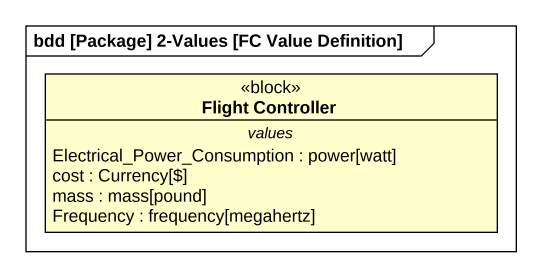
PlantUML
@startuml
mainframe bdd [Package] 2-Values [FC Value Definition]
hide circle
hide empty members
class "Flight Controller" as Flight_Controller <<block>> {
  -- values --
  Electrical_Power_Consumption : power[watt]
  cost : Currency[$]
  mass : mass[pound]
  Frequency : frequency[megahertz]
}
@enduml
